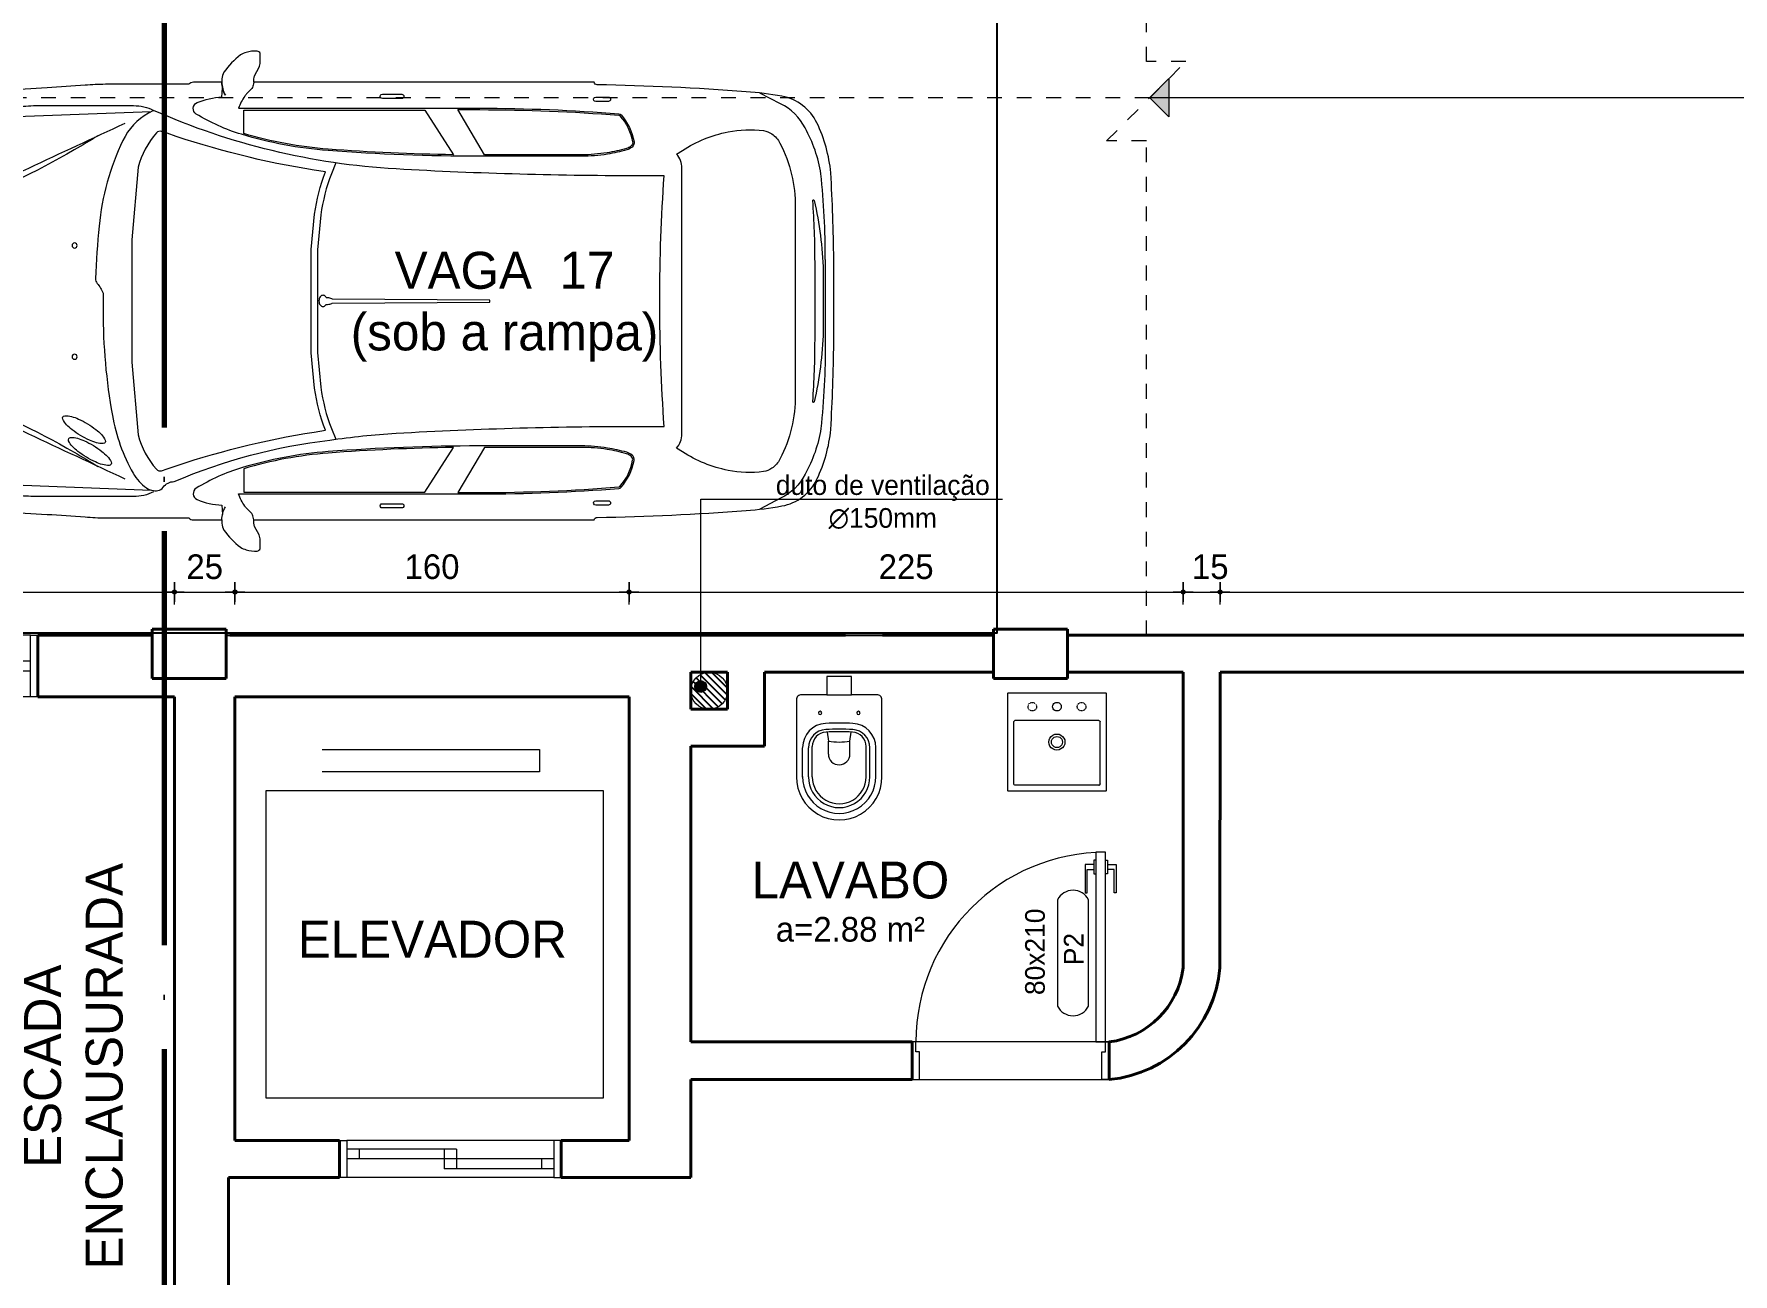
# Model space of a CAD drawing. Header units: millimetres. Extents: x 13204 to 24802, y 21209 to 40694.
# Drawn here: x 15569 to 16259, y 33277 to 33780 of the extents above; entities that cross this region are included whole.
import ezdxf
from ezdxf.enums import TextEntityAlignment as Align

# ---------------------------------------------------------------- set-up
doc = ezdxf.new("R2010")
doc.units = ezdxf.units.MM
for name, pattern in [('ACAD_ISO04W100', [30, 24, -3, 0, -3]), ('CACHE', [0.24, 0.12, -0.12]), ('CONTINU', [0])]:
    doc.linetypes.add(name, pattern=pattern)
for name, color, linetype, lineweight in [('COTAS', 30, 'Continuous', 5), ('ESPECARQ', 2, 'Continuous', 20), ('Esquadrias', 2, 'Continuous', 20), ('Linha Corte', 7, 'Continuous', 70), ('Louças', 150, 'Continuous', 15), ('Moveis', 6, 'Continuous', 13), ('PAREDE', 1, 'Continuous', 40), ('Paredes', 1, 'Continuous', 40), ('Pilar', 8, 'Continuous', 5), ('PISO', 5, 'Continuous', 5), ('PROJEÇÃO', 190, 'CACHE', 0), ('TEXTO', 4, 'Continuous', 5), ('Veiculos e pessoas', 245, 'Continuous', 0)]:
    doc.layers.add(name, color=color, linetype=linetype, lineweight=lineweight)
for name, color, linetype in [('EIXO', 1, 'Continuous'), ('HACHURAS', 8, 'Continuous'), ('PISOPEITORIL', 7, 'Continuous')]:
    doc.layers.add(name, color=color, linetype=linetype)
doc.styles.add('LANA', font='stylu.ttf')
doc.styles.add('REGUA60', font='cityb___.ttf', dxfattribs={"width": 1.4})
doc.dimstyles.new('COTA 50', dxfattribs={"dimscale": 0, "dimtxt": 10, "dimasz": 0.5, "dimexe": 1.25, "dimexo": 5, "dimgap": 5, "dimtad": 1, "dimdec": 0, "dimtxsty": 'LANA', "dimblk": 'cota', "dimcen": 2.5, "dimse2": 1, "dimclrd": 256, "dimclre": 256, "dimclrt": 256, "dimaunit": 1, "dimadec": 0, "dimazin": 0, "dimtfac": 1, "dimtdec": 0, "dimtmove": 0, "dimatfit": 3, "dimldrblk": 'DOTSMALL', "dimfxl": 5, "dimfxlon": 1, "dimtzin": 9, "dimlwd": -1, "dimlwe": -1, "dimarcsym": 0})

# ---------------------------------------------------------------- blocks, each defined once
blk = doc.blocks.new('P20X30V')
at = {"layer": 'Paredes'}
for p, q in [((0.1, 0.15), (-0.1, 0.15)), ((-0.1, 0.15), (-0.1, -0.15)), ((0.1, -0.15), (0.1, 0.15)), ((-0.1, -0.15), (0.1, -0.15)), ((0.0345, -0.1497), (0.0345, -0.1497))]:
    blk.add_line(p, q, dxfattribs=at)
blk = doc.blocks.new('7408317_p')
at = {"layer": 'Louças'}
blk.add_lwpolyline([(200, 198.7), (198.2, 200.5), (-198.3, 200.5), (-200, 198.7), (-200, -197.7), (-198.3, -199.5), (198.2, -199.5), (200, -197.7)], close=True, dxfattribs=at)
at = {"layer": 'Louças', "linetype": 'CACHE'}
for points in [[(-100, 161.5, 1.00004), (-100, 126.5)], [(-100, 126.5, 1.000058), (-100, 161.5)], [(100, 161.5, 1.000022), (100, 126.5)], [(100, 126.5, 1.000056), (100, 161.5)]]:
    blk.add_lwpolyline(points, format="xyb", dxfattribs=at)
at = {"layer": 'Louças', "linetype": 'CONTINU'}
for points in [[(0, 161.5, 1.00026), (0, 126.5)], [(0, 126.5, 1.000277), (0, 161.5)], [(-170.3, 87.5, 0.414587), (-175.3, 82.5)], [(175.4, 82.5, 0.414612), (170.4, 87.5)], [(0, 33, 1.000349), (0, -32)], [(0, 22.7, 1.000759), (0, -21.8)], [(0, -32, 1.000654), (0, 33)], [(0, -21.8, 1.000698), (0, 22.7)], [(-173.6, -173, -0.197042), (-175, -169.5)], [(-175, -169.5, 0.414578), (-170, -174.5)], [(-170, -174.5, -0.19704), (-173.6, -173)], [(170.6, -174.5, 0.413833), (175, -170.1)]]:
    blk.add_lwpolyline(points, format="xyb", dxfattribs=at)
for points in [[(-175, -169.5), (-175.3, 82.5)], [(-170.3, 87.5), (170.4, 87.5)], [(175, -170.1), (175.4, 82.5)], [(-170, -174.5), (170.6, -174.5)]]:
    blk.add_lwpolyline(points, dxfattribs=at)
blk = doc.blocks.new('7113117_p')
at = {"layer": 'Louças'}
blk.add_lwpolyline([(172.9, -144, 0.467984), (153.2, -124.3), (50, -124.3), (50, -50.4), (-50.4, -50.4), (-50.4, -124.3), (-153.6, -124.3, 0.441665), (-173.3, -144), (-173.3, -457.4, 1.008711), (172.9, -457.4)], format="xyb", close=True, dxfattribs=at)
at = {"layer": 'Louças', "linetype": 'CONTINU'}
blk.add_lwpolyline([(-50.4, -124.3), (50, -124.3)], dxfattribs=at)
at = {"layer": 'Louças', "color": 8, "linetype": 'CONTINU'}
for points in [[(-77.7, -190.6, 1), (-77.7, -204.4)], [(-77.7, -204.4, 1), (-77.7, -190.6)], [(77.7, -190.6, 1), (77.7, -204.4)], [(77.7, -204.4, 1), (77.7, -190.6)], [(-55.5, -240.3, 0.40075), (-148.8, -338.1)], [(-55, -265.2, 0.398103), (-124.8, -338.9)], [(-53.8, -275.4, 0.398153), (-109.4, -334.2)], [(55.1, -240.3, 0.027466), (-55.5, -240.3)], [(54.7, -265.2, 0.027933), (-55, -265.2)], [(53.4, -275.4, 0.02758), (-53.8, -275.4)], [(109, -334.2, 0.398153), (53.4, -275.4)], [(124.4, -338.9, 0.398024), (54.7, -265.2)], [(148.4, -338.1, 0.400736), (55.1, -240.3)], [(-43.9, -311.9, 0.088949), (43.5, -312)], [(-43.9, -364.6, 0.417873), (0, -408.2)], [(0, -408.2, 0.414762), (43.5, -364.6)], [(-148.8, -456.1, 1.005641), (148.4, -456.1)], [(-124.8, -457.4, 1.001107), (124.4, -457.1)], [(-109.4, -457.4, 1.001183), (109, -457.1)]]:
    blk.add_lwpolyline(points, format="xyb", dxfattribs=at)
for points in [[(-48.9, -275.2), (-43.9, -311.9)], [(43.5, -312), (48.5, -275.2)], [(-148.8, -458.5), (-148.8, -339)], [(-124.8, -457.4), (-124.8, -338.9)], [(-109.4, -457.4), (-109.4, -334.2)], [(-43.9, -364.6), (-43.9, -311.9)], [(43.5, -364.6), (43.5, -312)], [(109, -457.1), (109, -334.2)], [(124.4, -457.1), (124.4, -338.9)], [(148.4, -458.5), (148.4, -339)]]:
    blk.add_lwpolyline(points, dxfattribs=at)
blk = doc.blocks.new('*U31', base_point=(53084.62, 5208.3))
at = {"layer": 'Esquadrias'}
for p, q in [((53083.12, 5285.3), (53079.12, 5285.3)), ((53079.12, 5285.3), (53079.12, 5208.3)), ((53083.12, 5208.3), (53083.12, 5285.3)), ((53078.37, 5280.3), (53074.87, 5280.3)), ((53074.87, 5280.3), (53074.87, 5268.8)), ((53075.62, 5268.8), (53075.62, 5278.3)), ((53075.62, 5278.3), (53078.37, 5278.3)), ((53079.12, 5282.05), (53078.37, 5282.05)), ((53078.37, 5282.05), (53078.37, 5276.55)), ((53078.37, 5276.55), (53079.12, 5276.55)), ((53083.12, 5282.05), (53083.87, 5282.05)), ((53083.87, 5276.55), (53083.12, 5276.55)), ((53083.87, 5282.05), (53083.87, 5276.55)), ((53083.87, 5280.3), (53087.37, 5280.3)), ((53086.62, 5278.3), (53083.87, 5278.3)), ((53086.62, 5268.8), (53086.62, 5278.3)), ((53087.37, 5280.3), (53087.37, 5268.8)), ((53074.87, 5268.8), (53075.62, 5268.8)), ((53087.37, 5268.8), (53086.62, 5268.8)), ((53006.12, 5208.3), (53004.62, 5208.3)), ((53006.12, 5204.3), (53006.12, 5208.3)), ((53079.12, 5208.3), (53083.12, 5208.3)), ((53083.12, 5208.3), (53084.62, 5208.3)), ((53083.12, 5204.3), (53083.12, 5208.3)), ((53007.62, 5204.3), (53006.12, 5204.3)), ((53007.62, 5193.04), (53007.62, 5204.3)), ((53081.62, 5193.04), (53081.62, 5204.3)), ((53081.62, 5204.3), (53083.12, 5204.3)), ((53004.62, 5193.04), (53007.62, 5193.04)), ((53084.62, 5193.04), (53081.62, 5193.04))]:
    blk.add_line(p, q, dxfattribs=at)
at = {"layer": 'Esquadrias', "color": 0}
blk.add_arc((53083.12, 5208.3), 77, 90, 180, dxfattribs=at)
blk = doc.blocks.new('*U61', base_point=(58349.85, 5643.23))
at = {"layer": 'Esquadrias'}
for p, q in [((58292.85, 5643.23), (58289.85, 5643.23)), ((58292.85, 5618.23), (58292.85, 5643.23)), ((58346.85, 5643.23), (58349.85, 5643.23)), ((58346.85, 5618.23), (58346.85, 5643.23)), ((58346.85, 5632.73), (58292.85, 5632.73)), ((58346.85, 5628.73), (58292.85, 5628.73)), ((58297.85, 5628.73), (58297.85, 5632.73)), ((58341.85, 5628.73), (58341.85, 5632.73)), ((58289.85, 5618.23), (58292.85, 5618.23)), ((58349.85, 5618.23), (58346.85, 5618.23))]:
    blk.add_line(p, q, dxfattribs=at)
at = {"layer": 'Esquadrias', "color": 0}
for p, q in [((58346.85, 5643.23), (58292.85, 5643.23)), ((58289.85, 5618.23), (58289.85, 5618.23)), ((58349.85, 5618.23), (58289.85, 5618.23)), ((58349.85, 5618.23), (58349.85, 5618.23))]:
    blk.add_line(p, q, dxfattribs=at)
blk = doc.blocks.new('Peugeot 206_t')
at = {"layer": 'Veiculos e pessoas', "color": 8}
for points in [[(3835, 1014.5), (3835, 782.5, -0.068966), (3813.1, 592.1), (3781, 467.5, -0.08249), (3725.6, 338.4, -0.160706), (3553.5, 198.4, -0.016622), (3476.6, 178.2), (3444.6, 173, -0.03121), (3371.6, 161.1, -0.00992), (3193.6, 149.2, 0.004598), (3039.4, 138.6, -0.014104), (2957.1, 134.8), (2618.7, 134.8, -0.206434), (2599.2, 126.3), (2484.3, 126.3), (2484.3, 113, -0.153309), (2475.7, 85.7, -0.079107), (2408.1, 15.5, -0.110295), (2385.3, 5.9, -0.092051), (2341.1, 0.2, -0.257639), (2328.7, 10), (2328.7, 44.3, -0.107753), (2333.4, 65.7), (2351.3, 100.3, 0.083497), (2355.2, 126.3), (972.8, 126.3, 0.359533), (960.7, 136.7, -0.014638), (356.4, 164.9, -0.0246), (211.1, 183.1, -0.243001), (68.5, 291.8, -0.08579), (12.2, 493.7, -0.009439), (0, 845.1), (0, 1014.5), (0, 1183.9, -0.009439), (12.2, 1535.4, -0.08579), (68.5, 1737.3, -0.243001), (211.1, 1845.9, -0.0246), (356.4, 1864.2, -0.014638), (960.7, 1892.4, 0.359533), (972.8, 1902.8), (2355.2, 1902.8, 0.083497), (2351.3, 1928.7), (2333.4, 1963.3, -0.107753), (2328.7, 1984.8), (2328.7, 2019.1, -0.257639), (2341.1, 2028.9, -0.092051), (2385.3, 2023.2, -0.110295), (2408.1, 2013.6, -0.079107), (2475.7, 1943.4, -0.153309), (2484.3, 1916.1), (2484.3, 1902.8), (2599.2, 1902.8, -0.206434), (2618.7, 1894.3), (2957.1, 1894.3, -0.014104), (3039.4, 1890.5, 0.004598), (3193.6, 1879.9, -0.00992), (3371.6, 1868, -0.03121), (3444.6, 1856.1), (3476.6, 1850.9, -0.016622), (3553.5, 1830.7, -0.160706), (3725.6, 1690.7, -0.08249), (3781, 1561.5), (3813.1, 1437, -0.068966), (3835, 1246.6)], [(2484.3, 1902.8, -0.138412), (2469.7, 1849.8, 0.138412)], [(915.1, 1842.2, 1), (915.1, 1824.8), (966.7, 1824.8, 1.000593), (966.7, 1842.2)], [(1832.8, 1854), (1754.3, 1854, 1), (1754.3, 1836.6), (1832.8, 1836.6, 1.000593)], [(872.9, 1768.7, 0.19445), (868.3, 1766.4, 0.136059), (816.8, 1660.3, 0.272019), (822.7, 1644.1, 0.10304), (842.2, 1633.9, 0.03003), (920.4, 1616.5, 0.038968), (1023.9, 1608.1), (1417.5, 1608.1), (1526.8, 1791.4), (1436.9, 1791.4, 0.020123)], [(1544, 1608.7, 0.015707), (2052.7, 1631.2, 0.053543), (2395.5, 1694.6), (2395.5, 1789.5), (1660.1, 1789.5)], [(156.4, 1014.5), (156.4, 632.3, 0.058222), (171.7, 500.5, 0.061807), (218.9, 373.5, 0.120658), (251.7, 336, 0.121137), (285.5, 322.9, 0.081799), (429.5, 327.8, 0.093676), (614.9, 402.8), (638.5, 417.9, -0.181036), (617.1, 475.1), (617.1, 1014.5), (617.1, 1554, -0.181036), (638.5, 1611.2), (614.9, 1626.3, 0.093676), (429.5, 1701.2, 0.081799), (285.5, 1706.2, 0.121137), (251.7, 1693, 0.120658), (218.9, 1655.6, 0.061807), (171.7, 1528.6, 0.058222), (156.4, 1396.7)], [(3587.7, 1677.7, 0.105488), (3578.2, 1661.4, 0.087567), (3575.4, 1642.1, 0.078075), (3579.5, 1620.6, 0.078075), (3590, 1601.4, 0.087567), (3604.4, 1588.3, 0.105488), (3622.1, 1581.7, 0.122953), (3638.2, 1583.3, 0.122953), (3651.8, 1592.4, 0.105488), (3661.2, 1608.7, 0.087567), (3664, 1628, 0.078075), (3659.9, 1649.4, 0.078075), (3649.4, 1668.6, 0.087567), (3635, 1681.8, 0.105488), (3617.3, 1688.3, 0.122953), (3601.2, 1686.7, 0.122953)], [(76.5, 1171.9, -0.018475), (85.7, 1422.3, 0.927741), (79.5, 1423.2, 0.048784), (43.2, 1136.8), (43.2, 1014.5), (43.2, 892.2, 0.048784), (79.5, 605.9, 0.927741), (85.7, 606.8, -0.018475), (76.5, 857.1), (76.5, 1014.5)], [(2035.9, 1022.3, -0.043449), (2038.3, 1023.9, -0.070964), (2045.6, 1026.7, -0.057264), (2055.1, 1027.8), (2059.8, 1027.8, -0.044747), (2062, 1031.5, -0.106488), (2067.6, 1036.6, -0.130346), (2073.7, 1038.2, -0.130346), (2079.7, 1036.6, -0.106488), (2085.4, 1031.5, -0.084162), (2088.9, 1024.4, -0.073162), (2090.3, 1015.3, -0.073162), (2088.9, 1006.3, -0.084162), (2085.4, 999.2, -0.106488), (2079.7, 994.1, -0.130346), (2073.7, 992.5, -0.130346), (2067.6, 994.1, -0.106488), (2062, 999.2, -0.025536), (2060.7, 1001.2), (2055.1, 1001.2, -0.057264), (2045.6, 1002.3, -0.070964), (2038.3, 1005.1, -0.043449), (2035.9, 1006.8), (1396, 1010), (1396, 1019)], [(3122.1, 549.5, 0.079428), (3094.7, 546.3, 0.038638), (3066.3, 535.8, 0.02827), (3029.7, 516.5, 0.02827), (2995.6, 493.1, 0.038638), (2973.1, 472.9, 0.079428), (2957.5, 450.1, 0.251677), (2958, 441, 0.251677), (2965.9, 436.3, 0.079428), (2993.2, 439.5, 0.038638), (3021.7, 450, 0.02827), (3058.2, 469.3, 0.02827), (3092.4, 492.7, 0.038638), (3114.9, 513, 0.079428), (3130.5, 535.7, 0.251677), (3130, 544.9, 0.251677)], [(1436.9, 237.7, -0.020123), (872.9, 260.4, -0.19445), (868.3, 262.7, -0.136059), (816.8, 368.8, -0.272019), (822.7, 385, -0.10304), (842.2, 395.2, -0.03003), (920.4, 412.6, -0.038968), (1023.9, 421), (1417.5, 421), (1526.8, 237.7)], [(1544, 420.4, -0.015707), (2052.7, 397.8, -0.053543), (2395.5, 334.5), (2395.5, 239.6), (1660.1, 239.6)], [(3034.3, 381, 0.02827), (3068.5, 404.4, 0.038638), (3091, 424.6, 0.079428), (3106.6, 447.4, 0.251677), (3106.1, 456.5, 0.251677), (3098.2, 461.2, 0.079428), (3070.8, 458, 0.038638), (3042.4, 447.5, 0.02827), (3005.8, 428.2, 0.02827), (2971.7, 404.8, 0.038638), (2949.2, 384.5, 0.079428), (2933.6, 361.8, 0.251677), (2934.1, 352.6, 0.251677), (2942, 348, 0.079428), (2969.3, 351.2, 0.038638), (2997.7, 361.7, 0.02827)], [(3617.3, 340.7, 0.105488), (3635, 347.3, 0.087567), (3649.4, 360.5, 0.078075), (3659.9, 379.6, 0.078075), (3664, 401.1, 0.087567), (3661.2, 420.4, 0.105488), (3651.8, 436.7, 0.122953), (3638.2, 445.7, 0.122953), (3622.1, 447.4, 0.105488), (3604.4, 440.8, 0.087567), (3590, 427.6, 0.078075), (3579.5, 408.5, 0.078075), (3575.4, 387, 0.087567), (3578.2, 367.7, 0.105488), (3587.7, 351.4, 0.122953), (3601.2, 342.4, 0.122953)], [(966.7, 186.9, 1.000593), (966.7, 204.3), (915.1, 204.3, 1), (915.1, 186.9)], [(1832.8, 175.1, 1.000593), (1832.8, 192.5), (1754.3, 192.5, 1), (1754.3, 175.1)]]:
    blk.add_lwpolyline(points, format="xyb", close=True, dxfattribs=at)
for points in [[(2355.2, 1902.8), (2355.9, 1896.1, 0.134154), (2363.1, 1877), (2384, 1855.2, -0.053047), (2391.1, 1846.1, -0.069977), (2416.9, 1797.2), (1436.9, 1797.2, 0.020123), (872.4, 1774.5, 0.19445), (863.9, 1770.2, 0.136059), (811.1, 1661.3, 0.272019), (819, 1639.6, 0.10304), (840.6, 1628.2, 0.03003), (919.4, 1610.7, 0.038971), (1023.9, 1602.2), (1440.1, 1602.2, 0.018912), (2053.1, 1625.4, 0.054776), (2404.9, 1691.3, 0.064287), (2588.1, 1773.7, 0.609791), (2584.6, 1819.9, 0.090545), (2484, 1842.3), (2481.8, 1879.9)], [(34.8, 1183.4, -0.025669), (52.5, 1531.4, -0.089805), (117, 1717.1, -0.171161), (216.6, 1814.5), (300.8, 1858.9)], [(2761.3, 240.7, 0.11719), (2843.1, 221.3), (3249.3, 221.3, -0.001256), (3329.9, 225.9, -0.007749), (3479.8, 247.8, 0.039671), (3551.2, 263.2, 0.181632), (3685, 378.1, 0.066062), (3756.5, 562.3, 0.037571), (3775.2, 675.8, 0.021986), (3786.6, 935.7), (3786.6, 1014.5), (3786.6, 1093.4, 0.021986), (3775.2, 1353.3, 0.037571), (3756.5, 1466.8, 0.066062), (3685, 1651, 0.181632), (3551.2, 1765.9, 0.039671), (3479.8, 1781.3, -0.007749), (3329.9, 1803.2, -0.001256), (3249.3, 1807.8), (2843.1, 1807.8, 0.11719), (2761.3, 1788.4), (2782.5, 1776.6, -0.156271), (2886.5, 1665.9, -0.087452), (2982.4, 1319.1, -0.012514), (2997.4, 1105.7, -0.192447), (2990.8, 1086.5, 0.085905), (2966.6, 1046.5), (2966.6, 976.2, -0.044197), (2928.9, 550.7, -0.084683), (2844.3, 315.9, -0.113887), (2789.8, 256.4, -0.186538), (2744, 245.5, -0.21478), (2722.1, 259.2, 0.251145), (2678.1, 281.9, 0.073358), (2046.5, 450.1, 0.023957), (1777.3, 478.4, 0.014698), (771.2, 506.2), (688.7, 506, 0.018043), (706.8, 1007.3), (706.8, 1014.5), (706.8, 1021.8, 0.018043), (688.7, 1523.1), (771.2, 1522.9, 0.014698), (1777.3, 1550.7, 0.09029), (2761.3, 1788.4)], [(3675.7, 1362.4), (3659, 1370.3, 0.002273), (2876.3, 1736.7)], [(3465.8, 1756.2, 0.045576), (3597.4, 1562.8), (3648.4, 1500.8), (3776.8, 1333.8)], [(2063.9, 490.2, 0.057587), (2108, 661.7), (2121.8, 805.1), (2121.8, 1014.5), (2121.8, 1224), (2108, 1367.3, 0.057587), (2063.9, 1538.9), (2109.6, 1546.1, 0.044637), (2706.4, 1695.4), (2728.7, 1702.7, -0.299124), (2749.8, 1697, -0.117914), (2824.3, 1557.7), (2850.3, 1262.8), (2850.3, 1014.5), (2850.3, 766.3), (2824.3, 471.4, -0.117914), (2749.8, 332.1, -0.299124), (2728.7, 326.4), (2706.4, 333.7, 0.044637), (2109.6, 483), (2063.9, 490.2)], [(2987.3, 1685.2, 0.005072), (3083.8, 1627.9, 0.045863), (3576.3, 1398.3), (3636.5, 1381)], [(2021.5, 1575.3), (2039.9, 1531.5, -0.055312), (2082.7, 1364.3), (2096.3, 1222.8), (2096.3, 1014.5), (2096.3, 806.3), (2082.7, 664.7, -0.055312), (2039.9, 497.6), (2021.5, 453.8)], [(34.8, 845.7, 0.025669), (52.5, 497.7, 0.089805), (117, 312, 0.171161), (216.6, 214.6), (300.8, 170.1)], [(3776.8, 695.3), (3648.4, 528.3), (3597.4, 466.2, 0.045576), (3465.8, 272.9)], [(2876.3, 292.4, 0.002273), (3659, 658.8), (3675.7, 666.7)], [(3636.5, 648.1), (3576.3, 630.8, 0.045863), (3083.8, 401.2, 0.005072), (2987.3, 343.8)], [(2355.2, 126.3), (2355.9, 133, -0.134154), (2363.1, 152.1), (2384, 173.9, 0.053047), (2391.1, 183, 0.069977), (2416.9, 231.9), (1436.9, 231.9, -0.020123), (872.4, 254.6, -0.19445), (863.9, 258.9, -0.136059), (811.1, 367.8, -0.272019), (819, 389.5, -0.10304), (840.6, 400.9, -0.03003), (919.4, 418.4, -0.038971), (1023.9, 426.9), (1440.1, 426.9, -0.018912), (2053.1, 403.7, -0.054776), (2404.9, 337.8, -0.064287), (2588.1, 255.4, -0.609791), (2584.6, 209.2, -0.090545), (2484, 186.8), (2481.8, 149.1)], [(2484.3, 126.3, 0.138412), (2469.7, 179.2)]]:
    blk.add_lwpolyline(points, format="xyb", dxfattribs=at)
for points in [[(2771.9, 1782.5), (3465.8, 1756.2), (3470.2, 1782.6)], [(34.9, 1183.9), (34.9, 1106.5), (34.9, 1014.5), (34.9, 845.1)], [(2771.9, 246.6), (3465.8, 272.9), (3470.2, 246.5)]]:
    blk.add_lwpolyline(points, dxfattribs=at)
for centre in [(3082.1, 1240.2), (3082.1, 788.9)]:
    blk.add_circle(centre, 10.3, dxfattribs=at)
blk = doc.blocks.new('INDESQ2')
at = {"color": 0, "linetype": 'ByBlock'}
for p, q in [((4.32, 2.96), (-4.32, 2.96)), ((-4.32, 0.44), (4.32, 0.44))]:
    blk.add_line(p, q, dxfattribs=at)
at = {"color": 0}
for centre, start, end in [((-3.67, 1.7), 117.3654, 242.6346), ((3.67, 1.7), 297.3654, 62.6346)]:
    blk.add_arc(centre, 1.42, start, end, dxfattribs=at)
at = {"style": 'REGUA60', "width": 1.4, "flags": 9}
blk.add_attdef('LOCAL', text='', height=1.5, dxfattribs=at).set_placement((-0.08, -4.35), align=Align.CENTER)
at = {"layer": 'ESPECARQ', "color": 0, "style": 'REGUA60'}
for tag, width, p in [('COD', 1.1, (-0.08, 0.95)), ('DIM', 1.4, (-0.08, -2.17))]:
    blk.add_attdef(tag, text='', height=1.5, dxfattribs=dict(at, width=width)).set_placement(p, align=Align.CENTER)
blk = doc.blocks.new('*U70', base_point=(53091.25, 4999.6))
blk = doc.blocks.new('cota')
at = {"layer": 'COTAS'}
blk.add_hatch(color=256, dxfattribs=at).paths.add_polyline_path([(-1.6, 0, 1), (1.6, 0, 1)])
for points in [[(-1.6, 0), (-8, 0)], [(0, 1.6), (0, 8)], [(8, 0), (1.6, 0)], [(0, -8), (0, -1.6)]]:
    blk.add_lwpolyline(points, dxfattribs=at)
blk.add_circle((0, 0), 1.6, dxfattribs=at)
blk = doc.blocks.new('*D376')
at = {"layer": 'COTAS', "transparency": 16777216}
for p, q in [((15187.4, 33548.49), (15187.4, 33554.74)), ((15187.9, 33553.49), (15625.9, 33553.49))]:
    blk.add_line(p, q, dxfattribs=at)
at = {"layer": 'Defpoints', "color": 0, "transparency": 16777216}
for p in [(15626.4, 33553.49), (15187.4, 33510.94), (15626.4, 33510.94)]:
    blk.add_point(p, dxfattribs=at)
at = {"layer": 'COTAS', "transparency": 16777216, "xscale": 0.5, "yscale": 0.5, "zscale": 0.5, "rotation": 180}
blk.add_blockref('cota', (15187.4, 33553.49), dxfattribs=at)
at = {"layer": 'COTAS', "transparency": 16777216, "xscale": 0.5, "yscale": 0.5, "zscale": 0.5}
blk.add_blockref('cota', (15626.4, 33553.49), dxfattribs=at)
at = {"layer": 'COTAS', "transparency": 16777216, "insert": (15406.9, 33563.72), "char_height": 10, "attachment_point": 5, "style": 'LANA'}
blk.add_mtext('439', dxfattribs=at)
blk = doc.blocks.new('_DotSmall')
at = {"layer": 'PAREDE', "color": 0, "const_width": 0.5}
blk.add_lwpolyline([(-0.0625, 0, 1), (0.0625, 0, 1)], format="xyb", close=True, dxfattribs=at)
blk = doc.blocks.new('*D377')
at = {"layer": 'COTAS', "transparency": 16777216}
for p, q in [((15626.4, 33548.49), (15626.4, 33554.74)), ((15626.9, 33553.49), (15650.45, 33553.49))]:
    blk.add_line(p, q, dxfattribs=at)
at = {"layer": 'Defpoints', "color": 0, "transparency": 16777216}
for p in [(15650.95, 33553.49), (15626.4, 33510.94), (15650.95, 33510.94)]:
    blk.add_point(p, dxfattribs=at)
at = {"layer": 'COTAS', "transparency": 16777216, "xscale": 0.5, "yscale": 0.5, "zscale": 0.5, "rotation": 180}
blk.add_blockref('cota', (15626.4, 33553.49), dxfattribs=at)
at = {"layer": 'COTAS', "transparency": 16777216, "xscale": 0.5, "yscale": 0.5, "zscale": 0.5}
blk.add_blockref('cota', (15650.95, 33553.49), dxfattribs=at)
at = {"layer": 'COTAS', "transparency": 16777216, "insert": (15638.67, 33563.71), "char_height": 10, "attachment_point": 5, "style": 'LANA'}
blk.add_mtext('25', dxfattribs=at)
blk = doc.blocks.new('*D378')
at = {"layer": 'COTAS', "transparency": 16777216}
for p, q in [((15650.95, 33548.49), (15650.95, 33554.74)), ((15651.45, 33553.49), (15810.45, 33553.49))]:
    blk.add_line(p, q, dxfattribs=at)
at = {"layer": 'Defpoints', "color": 0, "transparency": 16777216}
for p in [(15810.95, 33553.49), (15650.95, 33510.94), (15810.95, 33510.94)]:
    blk.add_point(p, dxfattribs=at)
at = {"layer": 'COTAS', "transparency": 16777216, "xscale": 0.5, "yscale": 0.5, "zscale": 0.5, "rotation": 180}
blk.add_blockref('cota', (15650.95, 33553.49), dxfattribs=at)
at = {"layer": 'COTAS', "transparency": 16777216, "xscale": 0.5, "yscale": 0.5, "zscale": 0.5}
blk.add_blockref('cota', (15810.95, 33553.49), dxfattribs=at)
at = {"layer": 'COTAS', "transparency": 16777216, "insert": (15730.95, 33563.72), "char_height": 10, "attachment_point": 5, "style": 'LANA'}
blk.add_mtext('160', dxfattribs=at)
blk = doc.blocks.new('*D379')
at = {"layer": 'COTAS', "transparency": 16777216}
for p, q in [((15810.95, 33548.49), (15810.95, 33554.74)), ((15811.45, 33553.49), (16035.37, 33553.49))]:
    blk.add_line(p, q, dxfattribs=at)
at = {"layer": 'Defpoints', "color": 0, "transparency": 16777216}
for p in [(16035.87, 33553.49), (16035.87, 33520.94), (15810.95, 33510.94)]:
    blk.add_point(p, dxfattribs=at)
at = {"layer": 'COTAS', "transparency": 16777216, "xscale": 0.5, "yscale": 0.5, "zscale": 0.5, "rotation": 180}
blk.add_blockref('cota', (15810.95, 33553.49), dxfattribs=at)
at = {"layer": 'COTAS', "transparency": 16777216, "xscale": 0.5, "yscale": 0.5, "zscale": 0.5}
blk.add_blockref('cota', (16035.87, 33553.49), dxfattribs=at)
at = {"layer": 'COTAS', "transparency": 16777216, "insert": (15923.41, 33563.71), "char_height": 10, "attachment_point": 5, "style": 'LANA'}
blk.add_mtext('225', dxfattribs=at)
blk = doc.blocks.new('*D380')
at = {"layer": 'COTAS', "transparency": 16777216}
for p, q in [((16035.87, 33548.49), (16035.87, 33554.74)), ((16036.37, 33553.49), (16050.37, 33553.49))]:
    blk.add_line(p, q, dxfattribs=at)
at = {"layer": 'Defpoints', "color": 0, "transparency": 16777216}
for p in [(16050.87, 33553.49), (16035.87, 33520.94), (16050.87, 33520.94)]:
    blk.add_point(p, dxfattribs=at)
at = {"layer": 'COTAS', "transparency": 16777216, "xscale": 0.5, "yscale": 0.5, "zscale": 0.5, "rotation": 180}
blk.add_blockref('cota', (16035.87, 33553.49), dxfattribs=at)
at = {"layer": 'COTAS', "transparency": 16777216, "xscale": 0.5, "yscale": 0.5, "zscale": 0.5}
blk.add_blockref('cota', (16050.87, 33553.49), dxfattribs=at)
at = {"layer": 'COTAS', "transparency": 16777216, "insert": (16046.87, 33563.71), "char_height": 10, "attachment_point": 5, "style": 'LANA'}
blk.add_mtext('15', dxfattribs=at)
blk = doc.blocks.new('*D381')
at = {"layer": 'COTAS', "transparency": 16777216}
for p, q in [((16050.87, 33548.49), (16050.87, 33554.74)), ((16051.37, 33553.49), (16588.4, 33553.49))]:
    blk.add_line(p, q, dxfattribs=at)
at = {"layer": 'Defpoints', "color": 0, "transparency": 16777216}
for p in [(16588.9, 33553.49), (16050.87, 33520.94), (16588.9, 33520.94)]:
    blk.add_point(p, dxfattribs=at)
at = {"layer": 'COTAS', "transparency": 16777216, "xscale": 0.5, "yscale": 0.5, "zscale": 0.5, "rotation": 180}
blk.add_blockref('cota', (16050.87, 33553.49), dxfattribs=at)
at = {"layer": 'COTAS', "transparency": 16777216, "xscale": 0.5, "yscale": 0.5, "zscale": 0.5}
blk.add_blockref('cota', (16588.9, 33553.49), dxfattribs=at)
at = {"layer": 'COTAS', "transparency": 16777216, "insert": (16319.88, 33563.71), "char_height": 10, "attachment_point": 5, "style": 'LANA'}
blk.add_mtext('538', dxfattribs=at)

msp = doc.modelspace()

# ---------------------------------------------------------------- hatches: boundary and pattern name
at = {"layer": 'HACHURAS'}
h = msp.add_hatch(dxfattribs=at)
h.set_pattern_fill('_USER', color=256, scale=2, angle=135, style=0, pattern_type=0)
h.set_pattern_definition([(135, (15850.9454, 33505.9406), (-1.41421, -1.41421), [])])
edge = h.paths.add_edge_path()
edge.add_arc((15843.45, 33513.44), 7.5, 0, 360)
at = {"layer": 'TEXTO'}
msp.add_hatch(color=256, dxfattribs=at).paths.add_polyline_path([(16030.11, 33746.27), (16022.29, 33754.08), (16030.11, 33761.89)])
h = msp.add_hatch(color=256, dxfattribs=at)
edge = h.paths.add_edge_path()
edge.add_arc((15840.02, 33515.16), 2.38, 0, 360)

# ---------------------------------------------------------------- linework, layer by layer
at = {"layer": 'EIXO', "color": 1}
for points in [[(15570.95, 33535.94), (15617.35, 33535.94)], [(15647.35, 33535.94), (15958.9, 33535.94)], [(15988.9, 33535.94), (16416.35, 33535.94)]]:
    msp.add_lwpolyline(points, dxfattribs=at)
at = {"layer": 'Esquadrias'}
for p, q in [((15693.4, 33330.94), (15696.4, 33330.94)), ((15696.4, 33330.94), (15696.4, 33315.94)), ((15740.9, 33327.44), (15696.4, 33327.44)), ((15701.4, 33327.44), (15701.4, 33323.44)), ((15735.9, 33327.44), (15735.9, 33319.44)), ((15740.9, 33327.44), (15740.9, 33319.44)), ((15783.4, 33330.94), (15780.4, 33330.94)), ((15780.4, 33330.94), (15780.4, 33315.94)), ((15780.4, 33323.44), (15696.4, 33323.44)), ((15775.4, 33323.44), (15775.4, 33319.44)), ((15696.4, 33315.94), (15693.4, 33315.94)), ((15780.4, 33319.44), (15735.9, 33319.44)), ((15780.4, 33315.94), (15783.4, 33315.94))]:
    msp.add_line(p, q, dxfattribs=at)
msp.add_circle((15843.45, 33513.44), 7.5, dxfattribs=at)
at = {"layer": 'HACHURAS'}
msp.add_lwpolyline([(15460.27, 33786.81), (15960.27, 33786.81), (15960.27, 33536.81), (15460.27, 33536.81)], close=True, dxfattribs=at)
at = {"layer": 'Linha Corte', "linetype": 'ACAD_ISO04W100', "ltscale": 7}
msp.add_line((15622.23, 34208.44), (15622.23, 32208.44), dxfattribs=at)
at = {"layer": 'Moveis'}
for p, q in [((15686.38, 33489.6), (15774.62, 33489.6)), ((15774.62, 33489.6), (15774.62, 33480.53)), ((15774.62, 33480.53), (15686.38, 33480.53)), ((15663.62, 33472.99), (15800.43, 33472.99)), ((15663.62, 33348.15), (15663.62, 33472.99)), ((15800.43, 33472.99), (15800.43, 33348.15)), ((15800.43, 33348.15), (15663.62, 33348.15))]:
    msp.add_line(p, q, dxfattribs=at)
at = {"layer": 'PAREDE', "color": 6}
for p, q in [((15898.85, 33535.94), (15648.85, 33535.94)), ((15913.85, 33535.94), (15958.9, 33535.94)), ((15988.9, 33535.94), (16283.85, 33535.94))]:
    msp.add_line(p, q, dxfattribs=at)
at = {"layer": 'PAREDE'}
for p, q in [((16020.95, 33535.94), (16416.35, 33535.94)), ((15865.95, 33520.94), (15958.9, 33520.94)), ((15988.9, 33520.94), (16035.87, 33520.94)), ((16035.87, 33520.94), (16035.87, 33400.94)), ((16050.75, 33400.94), (16050.87, 33520.94)), ((16050.87, 33520.94), (16416.35, 33520.94)), ((15810.95, 33510.94), (15650.95, 33510.94)), ((15650.95, 33510.94), (15650.95, 33330.94)), ((15835.95, 33370.94), (15835.95, 33490.94)), ((15835.95, 33490.94), (15835.95, 33370.94)), ((15835.95, 33370.94), (15925.87, 33370.94)), ((15925.87, 33370.94), (15925.87, 33355.68)), ((16005.87, 33370.94), (16005.87, 33355.68)), ((15835.95, 33315.94), (15835.95, 33355.68)), ((15835.95, 33355.68), (15925.87, 33355.68)), ((15693.4, 33315.94), (15693.4, 33330.94)), ((15693.4, 33315.94), (15693.4, 33330.94)), ((15783.4, 33330.94), (15783.4, 33315.94)), ((15783.4, 33315.94), (15783.4, 33330.94))]:
    msp.add_line(p, q, dxfattribs=at)
for centre, radius, start, end in [((16001.48, 33405.33), 34.67, 277.2785, 352.7215), ((16001.31, 33405.09), 49.61, 275.27413, 355.20789)]:
    msp.add_arc(centre, radius, start, end, dxfattribs=at)
at = {"layer": 'Paredes'}
for p, q in [((15570.95, 33535.94), (15617.35, 33535.94)), ((15570.95, 33535.94), (15570.95, 33510.94)), ((15850.95, 33520.94), (15835.95, 33520.94)), ((15835.95, 33505.94), (15835.95, 33520.94)), ((15850.95, 33505.94), (15850.95, 33520.94)), ((15865.95, 33490.94), (15865.95, 33520.94)), ((15626.4, 33510.94), (15570.95, 33510.94)), ((15626.4, 33510.94), (15626.4, 33218.44)), ((15810.95, 33330.94), (15810.95, 33510.94)), ((15850.95, 33505.94), (15835.95, 33505.94)), ((15865.95, 33490.94), (15835.95, 33490.94)), ((15650.95, 33330.94), (15693.4, 33330.94)), ((15783.4, 33330.94), (15810.95, 33330.94)), ((15648.4, 33315.94), (15648.4, 33205.94)), ((15648.4, 33315.94), (15693.4, 33315.94)), ((15783.4, 33315.94), (15835.95, 33315.94))]:
    msp.add_line(p, q, dxfattribs=at)
at = {"layer": 'Pilar'}
for points in [[(15958.9, 33520.94), (15958.9, 33520.94), (15958.9, 33535.94)], [(15988.9, 33535.94), (15988.9, 33520.94)]]:
    msp.add_lwpolyline(points, dxfattribs=at)
at = {"layer": 'PISO'}
for p, q in [((15780.4, 33330.94), (15696.4, 33330.94)), ((15780.4, 33315.94), (15696.4, 33315.94))]:
    msp.add_line(p, q, dxfattribs=at)
msp.add_lwpolyline([(15925.87, 33370.94), (15925.87, 33355.68), (16005.87, 33355.68), (16005.87, 33370.94)], close=True, dxfattribs=at)
at = {"layer": 'PROJEÇÃO', "ltscale": 50}
for p, q in [((16020.95, 33768.75), (16020.95, 33989.5)), ((16004.81, 33736.6), (16036.96, 33768.75)), ((16036.96, 33768.75), (16020.95, 33768.75)), ((16022.29, 33754.08), (15383.4, 33754.08)), ((16020.95, 33736.6), (16004.81, 33736.6)), ((16020.95, 33535.94), (16020.95, 33736.6))]:
    msp.add_line(p, q, dxfattribs=at)
at = {"layer": 'TEXTO'}
for p, q in [((16022.29, 33754.08), (16030.11, 33761.89)), ((16030.11, 33761.89), (16030.11, 33746.27)), ((16858.4, 33754.08), (16022.29, 33754.08)), ((16022.29, 33754.08), (16030.11, 33746.27)), ((15840.02, 33515.16), (15840.02, 33591.24)), ((15840.02, 33591.24), (15962.47, 33591.24))]:
    msp.add_line(p, q, dxfattribs=at)
msp.add_circle((15840.02, 33515.16), 2.38, dxfattribs=at)

# ---------------------------------------------------------------- block references
at = {"layer": 'Esquadrias', "color": 5}
for name, p in [('*U61', (15570.95, 33535.94)), ('*U31', (16005.87, 33370.94))]:
    msp.add_blockref(name, p, dxfattribs=at)
at = {"layer": 'Louças', "yscale": 0.1000000000349246, "zscale": 0.1}
for name, p, xscale in [('7113117_p', (15896.27, 33524.21), 0.1000000000349246), ('7408317_p', (15984.63, 33492.58), -0.1000000000349246)]:
    msp.add_blockref(name, p, dxfattribs=dict(at, xscale=xscale))
at = {"layer": 'PISOPEITORIL', "xscale": 100, "yscale": 100, "zscale": 100, "rotation": 90}
for p in [(15632.35, 33528.44), (15973.9, 33528.44)]:
    msp.add_blockref('P20X30V', p, dxfattribs=at)
at = {"layer": 'TEXTO'}
ref = msp.add_blockref('*U70', (15900.78, 33429.15), dxfattribs=at)
ref.add_attrib('AMBIENTE', 'LAVABO', dxfattribs={"color": 0, "height": 15, "style": 'LANA'}).set_placement((15900.78, 33429.15), align=Align.CENTER)
ref.add_attrib('ÁREA', 'a=2.88 m²', dxfattribs={"color": 0, "height": 10, "style": 'LANA'}).set_placement((15900.78, 33411.65), align=Align.CENTER)
ref = msp.add_blockref('INDESQ2', (15982.66, 33407.03), dxfattribs=dict(at, xscale=4.999999999999704, yscale=4.999999999999704, zscale=4.999999999999704, rotation=269.9933850202379))
ref.add_attrib('COD', 'P2', dxfattribs={"layer": 'ESPECARQ', "color": 0, "height": 8, "rotation": 89.99339, "style": 'LANA'}).set_placement((15995.44, 33408.61), align=Align.CENTER)
ref.add_attrib('DIM', '80x210', dxfattribs={"layer": 'ESPECARQ', "color": 0, "height": 8, "rotation": 89.99339, "style": 'LANA'}).set_placement((15979.71, 33407.51), align=Align.CENTER)
at = {"layer": 'Veiculos e pessoas', "color": 8, "xscale": -0.09999999999854481, "yscale": 0.09999999999854481, "zscale": 0.1}
msp.add_blockref('Peugeot 206_t', (15894.07, 33570.1), dxfattribs=at)

# ---------------------------------------------------------------- texts
at = {"layer": 'TEXTO', "attachment_point": 5, "style": 'LANA'}
for s, insert, char_height, width in [('\\pi-30,l45,t45;VAGA  17\\P(sob a rampa)', (15752.88, 33669.29), 15, 825.1274), ('duto de ventilação\\P∅150mm', (15913.93, 33589.97), 8, 175.9752), ('ELEVADOR', (15731.08, 33412.53), 15, 175.9752)]:
    msp.add_mtext(s, dxfattribs=dict(at, insert=insert, char_height=char_height, width=width))
at = {"layer": 'TEXTO', "insert": (15585.45, 33361.07), "char_height": 15, "width": 175.9752, "attachment_point": 5, "rotation": 90, "style": 'LANA'}
msp.add_mtext('ESCADA\\PENCLAUSURADA', dxfattribs=at)

# ---------------------------------------------------------------- dimensions: what is measured, and where the dimension line sits
at = {"layer": 'COTAS'}
for base, p1, p2, picture, middle in [((15626.4, 33553.49), (15187.4, 33510.94), (15626.4, 33510.94), '*D376', (15406.9, 33563.72)), ((15810.95, 33553.49), (15650.95, 33510.94), (15810.95, 33510.94), '*D378', (15730.95, 33563.72)), ((16035.87, 33553.49), (15810.95, 33510.94), (16035.87, 33520.94), '*D379', (15923.41, 33563.71)), ((16588.9, 33553.49), (16050.87, 33520.94), (16588.9, 33520.94), '*D381', (16319.88, 33563.71))]:
    dim = msp.add_linear_dim(base=base, p1=p1, p2=p2, dimstyle='COTA 50', override={"dimscale": 1, "dimtmove": 1}, dxfattribs=at)
    dim.commit()
    dim.dimension.update_dxf_attribs({"geometry": picture, "text_midpoint": middle})
for base, p1, p2, picture, middle in [((15650.95, 33553.49), (15626.4, 33510.94), (15650.95, 33510.94), '*D377', (15638.67, 33553.49)), ((16050.87, 33553.49), (16035.87, 33520.94), (16050.87, 33520.94), '*D380', (16046.87, 33553.49))]:
    dim = msp.add_linear_dim(base=base, p1=p1, p2=p2, dimstyle='COTA 50', override={"dimscale": 1, "dimtmove": 1}, dxfattribs=at)
    dim.commit()
    dim.dimension.update_dxf_attribs({"geometry": picture, "text_midpoint": middle, "dimtype": 160})

doc.saveas('drawing.dxf')
